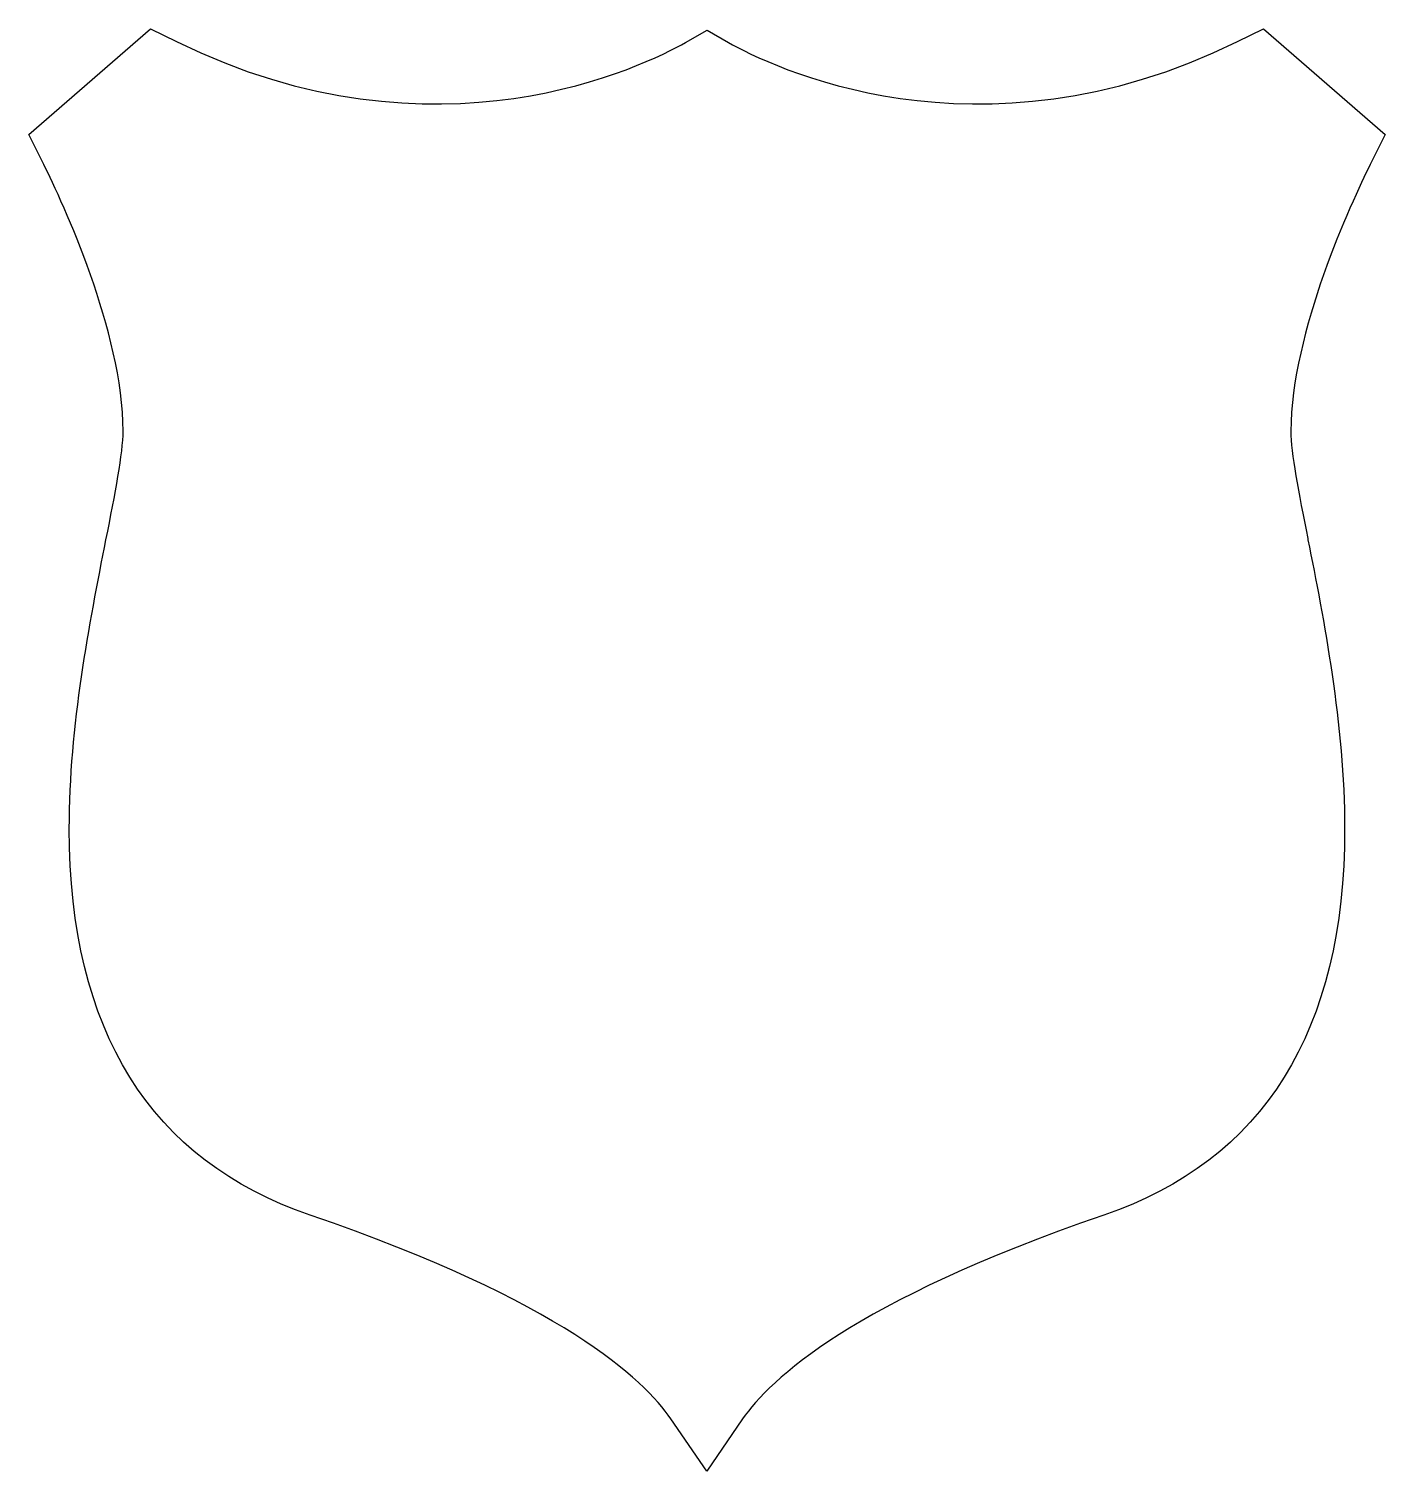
# Model space of a CAD drawing. Header units: centimetres. Extents: x -8.5 to 8.5, y -9 to 9.
import ezdxf

# ---------------------------------------------------------------- set-up
doc = ezdxf.new("R2010")
doc.units = ezdxf.units.CM
doc.header["$MEASUREMENT"] = 0
doc.layers.add('Camada 1', color=7, linetype='Continuous')

msp = doc.modelspace()

# ---------------------------------------------------------------- linework, layer by layer
at = {"layer": 'Camada 1'}
msp.add_open_spline([(-8.45383, 7.67773), (-8.45383, 7.67773), (-8.26785, 7.30207), (-8.26785, 7.30207), (-8.26785, 7.30207), (-8.03578, 6.83426), (-7.27897, 5.21136), (-7.27897, 3.97785), (-7.27897, 3.97785), (-7.27897, 3.70054), (-7.37782, 3.2004), (-7.49228, 2.62133), (-7.49228, 2.62133), (-7.69635, 1.58686), (-7.94935, 0.30511), (-7.94935, -0.9814), (-7.94935, -0.9814), (-7.94935, -3.4992), (-6.93867, -5.12128), (-4.9453, -5.80288), (-4.9453, -5.80288), (-1.81427, -6.8732), (-0.78465, -7.85337), (-0.44971, -8.34232), (-0.44971, -8.34232), (-0.44971, -8.34232), (-0.0037, -8.99375), (-0.0037, -8.99375), (-0.0037, -8.99375), (-0.0037, -8.99375), (0.44366, -8.34298), (0.44366, -8.34298), (0.44366, -8.34298), (0.78013, -7.85437), (1.81224, -6.87388), (4.94544, -5.80287), (4.94544, -5.80287), (6.93847, -5.12128), (7.94915, -3.49922), (7.94915, -0.98139), (7.94915, -0.98139), (7.94915, 0.31245), (7.68475, 1.64719), (7.49208, 2.62149), (7.49208, 2.62149), (7.49224, 2.62099), (7.48853, 2.63908), (7.48853, 2.63908), (7.48853, 2.63908), (7.37595, 3.21092), (7.27877, 3.70503), (7.27877, 3.97782), (7.27877, 3.97782), (7.27877, 5.20866), (8.03593, 6.83373), (8.26799, 7.30255), (8.26799, 7.30255), (8.26799, 7.30255), (8.45378, 7.67802), (8.45378, 7.67802), (8.45378, 7.67802), (8.45378, 7.67802), (6.93613, 8.99369), (6.93613, 8.99369), (6.93613, 8.99369), (6.93613, 8.99369), (6.61363, 8.83502), (6.61363, 8.83502), (6.61363, 8.83502), (3.36981, 7.23942), (0.75785, 8.54599), (0.2671, 8.8243), (0.2671, 8.8243), (0.2671, 8.8243), (0, 8.97559), (0, 8.97559), (0, 8.97559), (0, 8.97559), (-0.26757, 8.82412), (-0.26757, 8.82412), (-0.26757, 8.82412), (-0.75801, 8.54599), (-3.36913, 7.23908), (-6.61294, 8.83502), (-6.61294, 8.83502), (-6.61294, 8.83502), (-6.93597, 8.99369), (-6.93597, 8.99369), (-6.93597, 8.99369), (-6.93597, 8.99369), (-8.45383, 7.67773), (-8.45383, 7.67773)], degree=3, knots=[0, 0, 0, 0, 0.04166667, 0.04166667, 0.04166667, 0.04166667, 0.08333333, 0.08333333, 0.08333333, 0.08333333, 0.125, 0.125, 0.125, 0.125, 0.16666667, 0.16666667, 0.16666667, 0.16666667, 0.20833333, 0.20833333, 0.20833333, 0.20833333, 0.25, 0.25, 0.25, 0.25, 0.29166667, 0.29166667, 0.29166667, 0.29166667, 0.33333333, 0.33333333, 0.33333333, 0.33333333, 0.375, 0.375, 0.375, 0.375, 0.41666667, 0.41666667, 0.41666667, 0.41666667, 0.45833333, 0.45833333, 0.45833333, 0.45833333, 0.5, 0.5, 0.5, 0.5, 0.54166667, 0.54166667, 0.54166667, 0.54166667, 0.58333333, 0.58333333, 0.58333333, 0.58333333, 0.625, 0.625, 0.625, 0.625, 0.66666667, 0.66666667, 0.66666667, 0.66666667, 0.70833333, 0.70833333, 0.70833333, 0.70833333, 0.75, 0.75, 0.75, 0.75, 0.79166667, 0.79166667, 0.79166667, 0.79166667, 0.83333333, 0.83333333, 0.83333333, 0.83333333, 0.875, 0.875, 0.875, 0.875, 0.91666667, 0.91666667, 0.91666667, 0.91666667, 1, 1, 1, 1], dxfattribs=at)

doc.saveas('drawing.dxf')
